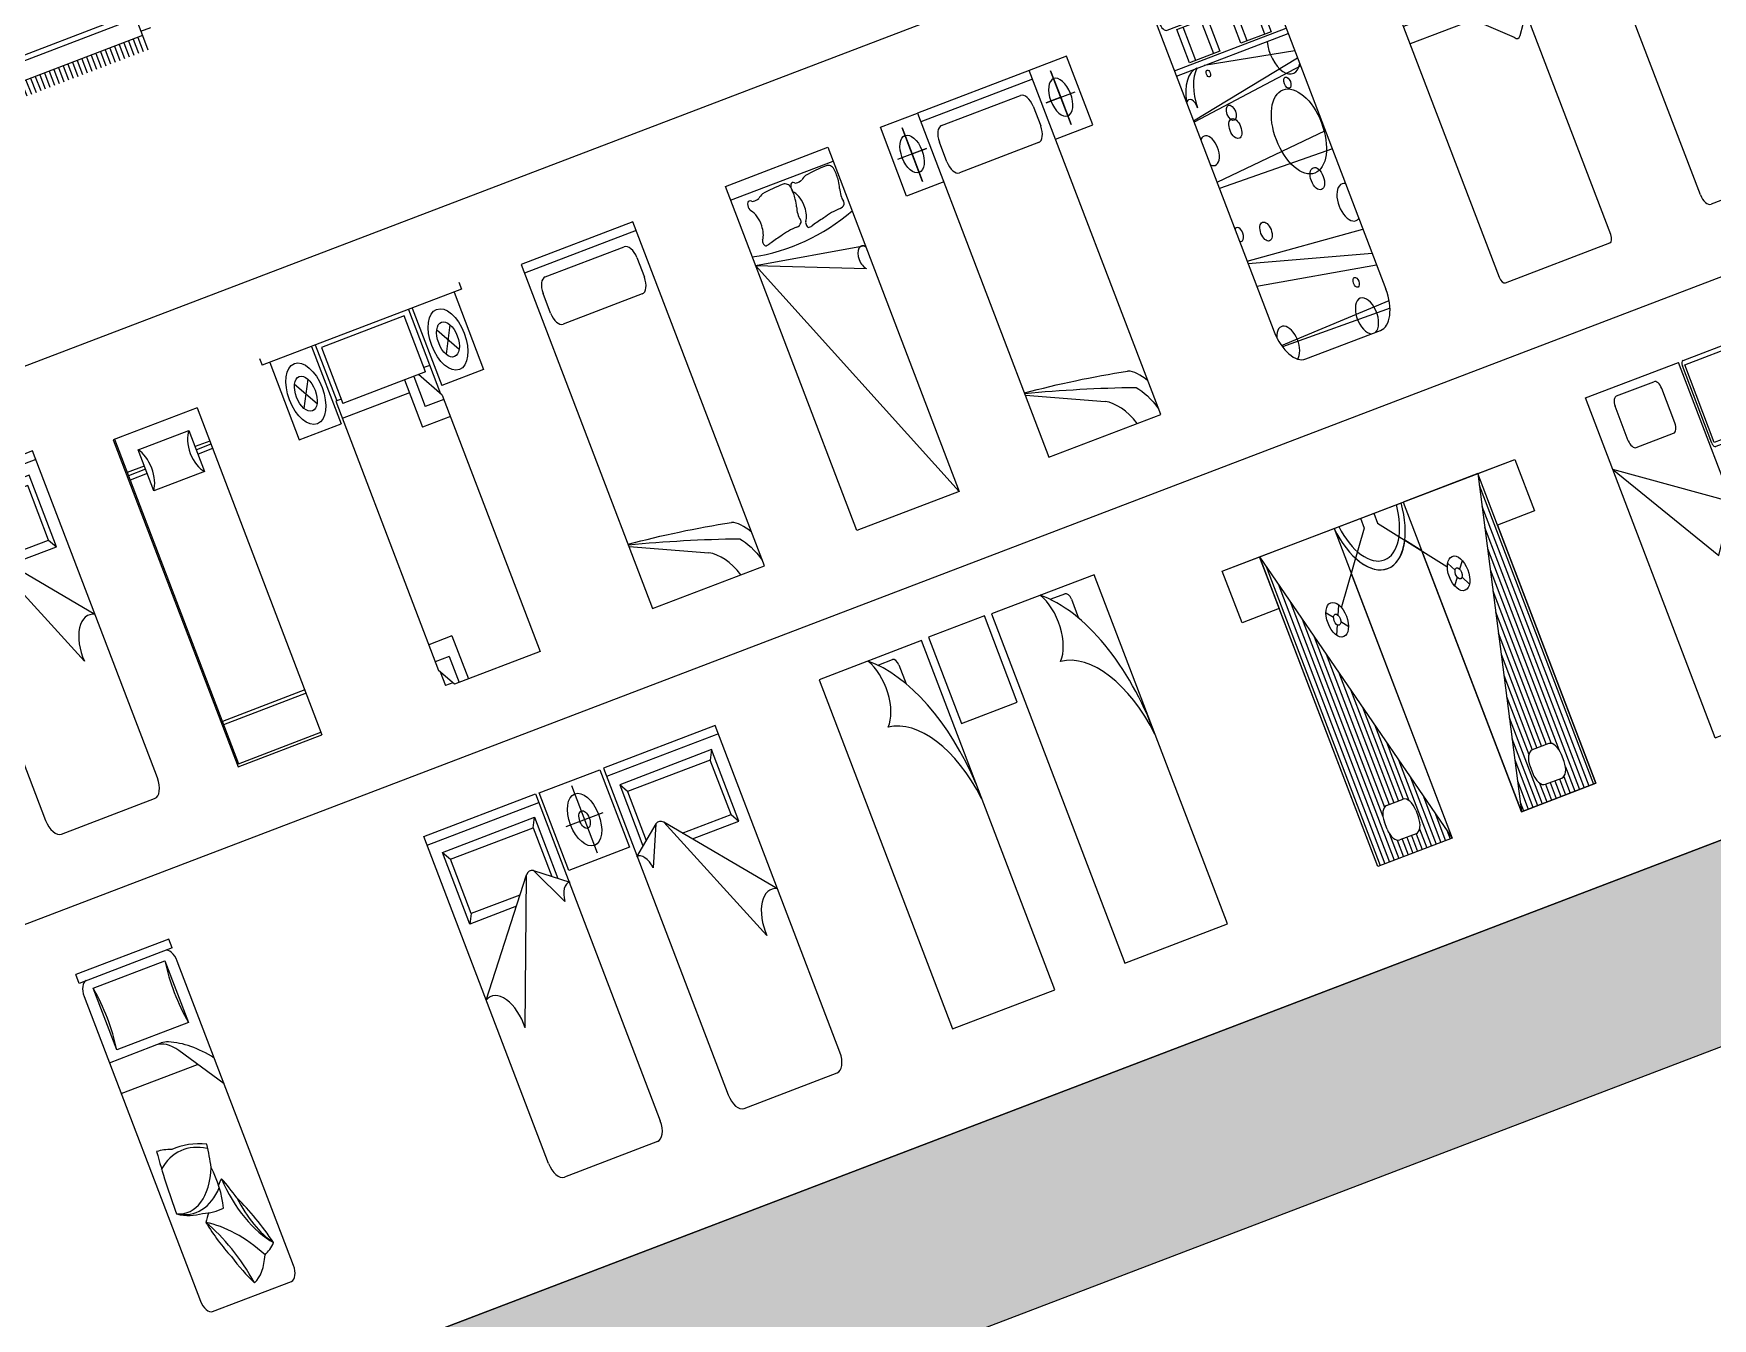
# Model space of a CAD drawing. Header units: inches. Extents: x -5597760 to 21122418, y -37133 to 23298423.
# Drawn here: x 7783813 to 12841596, y 4945919 to 8816458 of the extents above; entities that cross this region are included whole.
import ezdxf

# ---------------------------------------------------------------- set-up
doc = ezdxf.new("R2010")
doc.units = ezdxf.units.IN
doc.header["$MEASUREMENT"] = 0
doc.layers.add('www.cad-blocks.net', color=7, linetype='Continuous')

# ---------------------------------------------------------------- blocks, each defined once
blk = doc.blocks.new('A$C51B40909')
for p, q in [((0.5038, 2.918, -0.1688), (0.5038, 0.918, -0.1688)), ((2.3038, 2.918, -0.1688), (0.5038, 2.918, -0.1688)), ((2.3038, 0.918, -0.1688), (2.3038, 2.918, -0.1688)), ((0.0114, 2.8739, -0.1688), (0.4654, 2.8739, -0.1688)), ((0.0114, 2.4239, -0.1688), (0.0114, 2.8739, -0.1688)), ((0.2381, 2.6492, -0.4387), (0.2381, 2.8873, -0.4387)), ((0.4654, 2.8739, -0.1688), (0.4654, 2.4239, -0.1688)), ((0.6002, 2.8613, -0.1688), (0.6002, 2.5502, -0.1688)), ((1.4075, 2.8613, -0.1688), (0.6002, 2.8613, -0.1688)), ((1.4035, 2.8613, -0.1688), (1.4035, 2.5502, -0.1688)), ((2.2108, 2.8613, -0.1688), (1.4035, 2.8613, -0.1688)), ((1.4075, 2.5502, -0.1688), (1.4075, 2.8613, -0.1688)), ((2.2108, 2.5502, -0.1688), (2.2108, 2.8613, -0.1688)), ((2.8227, 2.8739, -0.1688), (2.3687, 2.8739, -0.1688)), ((2.3687, 2.8739, -0.1688), (2.3687, 2.4239, -0.1688)), ((2.596, 2.6492, -0.4387), (2.596, 2.8873, -0.4387)), ((2.8227, 2.4239, -0.1688), (2.8227, 2.8739, -0.1688)), ((0.2381, 2.6492, -0.4387), (0, 2.6492, -0.4387)), ((0.2381, 2.6492, -0.4387), (0.4762, 2.6492, -0.4387)), ((0.2381, 2.6492, -0.4387), (0.2381, 2.4111, -0.4387)), ((2.596, 2.6492, -0.4387), (2.3579, 2.6492, -0.4387)), ((2.596, 2.6492, -0.4387), (2.596, 2.4111, -0.4387)), ((2.596, 2.6492, -0.4387), (2.8341, 2.6492, -0.4387)), ((0.6002, 2.5502, -0.1688), (1.4075, 2.5502, -0.1688)), ((1.4035, 2.5502, -0.1688), (2.2108, 2.5502, -0.1688)), ((0.4654, 2.4239, -0.1688), (0.0114, 2.4239, -0.1688)), ((2.3687, 2.4239, -0.1688), (2.8227, 2.4239, -0.1688)), ((0.5887, 2.1764, -0.1688), (0.5887, 0.9471, -0.1688)), ((0.6287, 2.1764, -0.1688), (0.6287, 0.9471, -0.1688)), ((0.6687, 2.1764, -0.1688), (0.6687, 0.9471, -0.1688)), ((2.1389, 2.1764, -0.1688), (2.1389, 0.9471, -0.1688)), ((2.1789, 2.1764, -0.1688), (2.1789, 0.9471, -0.1688)), ((2.2189, 2.1764, -0.1688), (2.2189, 0.9471, -0.1688)), ((0.1881, 1.918, -0.1688), (0.0781, 1.918, -0.1688)), ((0.1881, 1.918, -0.1688), (0.1881, 0.082, -0.1688)), ((0.5038, 1.918, -0.1688), (0.1881, 1.918, -0.1688)), ((0.192, 1.918, -0.1688), (0.192, 2, -0.1688)), ((0.242, 1.918, -0.1688), (0.242, 2, -0.1688)), ((0.269, 1.918, -0.1688), (0.269, 2, -0.1688)), ((0.292, 1.918, -0.1688), (0.292, 2, -0.1688)), ((0.319, 1.918, -0.1688), (0.319, 2, -0.1688)), ((0.342, 1.918, -0.1688), (0.342, 2, -0.1688)), ((0.369, 1.918, -0.1688), (0.369, 2, -0.1688)), ((0.419, 1.918, -0.1688), (0.419, 2, -0.1688)), ((0.469, 1.918, -0.1688), (0.469, 2, -0.1688)), ((2.3038, 1.918, -0.1688), (2.769, 1.918, -0.1688)), ((2.369, 1.918, -0.1688), (2.369, 2, -0.1688)), ((2.419, 1.918, -0.1688), (2.419, 2, -0.1688)), ((2.469, 1.918, -0.1688), (2.469, 2, -0.1688)), ((2.519, 1.918, -0.1688), (2.519, 2, -0.1688)), ((2.569, 1.918, -0.1688), (2.569, 2, -0.1688)), ((2.619, 1.918, -0.1688), (2.619, 2, -0.1688)), ((2.669, 1.918, -0.1688), (2.669, 2, -0.1688)), ((2.719, 1.918, -0.1688), (2.719, 2, -0.1688)), ((2.769, 1.918, -0.1688), (2.769, 2, -0.1688)), ((2.769, 1.918, -0.1688), (2.769, 0.082, -0.1688)), ((2.769, 1.918, -0.1688), (2.879, 1.918, -0.1688)), ((0.1881, 1.868, -0.1688), (0.0781, 1.868, -0.1688)), ((2.769, 1.868, -0.1688), (2.879, 1.868, -0.1688)), ((0.1881, 1.818, -0.1688), (0.0781, 1.818, -0.1688)), ((0.1881, 1.768, -0.1688), (0.0781, 1.768, -0.1688)), ((0.2881, 1.818, -0.1688), (0.2881, 0.182, -0.1688)), ((0.5038, 1.818, -0.1688), (0.2881, 1.818, -0.1688)), ((0.5038, 1.788, -0.1688), (0.2881, 1.788, -0.1688)), ((0.3181, 1.818, -0.1688), (0.3181, 0.182, -0.1688)), ((2.3038, 1.818, -0.1688), (2.669, 1.818, -0.1688)), ((2.3038, 1.788, -0.1688), (2.669, 1.788, -0.1688)), ((2.639, 1.818, -0.1688), (2.639, 0.182, -0.1688)), ((2.669, 1.818, -0.1688), (2.669, 0.182, -0.1688)), ((2.769, 1.818, -0.1688), (2.879, 1.818, -0.1688)), ((2.769, 1.768, -0.1688), (2.879, 1.768, -0.1688)), ((0.1881, 1.718, -0.1688), (0.0781, 1.718, -0.1688)), ((0.1881, 1.668, -0.1688), (0.0781, 1.668, -0.1688)), ((2.769, 1.718, -0.1688), (2.879, 1.718, -0.1688)), ((2.769, 1.668, -0.1688), (2.879, 1.668, -0.1688)), ((0.1881, 1.618, -0.1688), (0.0781, 1.618, -0.1688)), ((0.1881, 1.568, -0.1688), (0.0781, 1.568, -0.1688)), ((2.769, 1.618, -0.1688), (2.879, 1.618, -0.1688)), ((2.769, 1.568, -0.1688), (2.879, 1.568, -0.1688)), ((0.1881, 1.518, -0.1688), (0.0781, 1.518, -0.1688)), ((0.1881, 1.468, -0.1688), (0.0781, 1.468, -0.1688)), ((2.769, 1.518, -0.1688), (2.879, 1.518, -0.1688)), ((2.769, 1.468, -0.1688), (2.879, 1.468, -0.1688)), ((0.1881, 1.418, -0.1688), (0.0781, 1.418, -0.1688)), ((0.1881, 1.368, -0.1688), (0.0781, 1.368, -0.1688)), ((2.769, 1.418, -0.1688), (2.879, 1.418, -0.1688)), ((2.769, 1.368, -0.1688), (2.879, 1.368, -0.1688)), ((0.1881, 1.318, -0.1688), (0.0781, 1.318, -0.1688)), ((2.769, 1.318, -0.1688), (2.879, 1.318, -0.1688)), ((0.1881, 1.268, -0.1688), (0.0781, 1.268, -0.1688)), ((0.1881, 1.218, -0.1688), (0.0781, 1.218, -0.1688)), ((2.769, 1.268, -0.1688), (2.879, 1.268, -0.1688)), ((2.769, 1.218, -0.1688), (2.879, 1.218, -0.1688)), ((0.1881, 1.168, -0.1688), (0.0781, 1.168, -0.1688)), ((0.1881, 1.118, -0.1688), (0.0781, 1.118, -0.1688)), ((2.769, 1.168, -0.1688), (2.879, 1.168, -0.1688)), ((2.769, 1.118, -0.1688), (2.879, 1.118, -0.1688)), ((0.1881, 1.068, -0.1688), (0.0781, 1.068, -0.1688)), ((0.1881, 1.018, -0.1688), (0.0781, 1.018, -0.1688)), ((0.531, 1.0574, -0.1688), (2.2724, 1.0574, -0.1688)), ((0.531, 1.0174, -0.1688), (2.2724, 1.0174, -0.1688)), ((2.769, 1.068, -0.1688), (2.879, 1.068, -0.1688)), ((2.769, 1.018, -0.1688), (2.879, 1.018, -0.1688)), ((0.1881, 0.968, -0.1688), (0.0781, 0.968, -0.1688)), ((0.1881, 0.918, -0.1688), (0.0781, 0.918, -0.1688)), ((0.5038, 0.918, -0.1688), (2.3038, 0.918, -0.1688)), ((0.531, 0.9774, -0.1688), (2.2724, 0.9774, -0.1688)), ((2.769, 0.968, -0.1688), (2.879, 0.968, -0.1688)), ((2.769, 0.918, -0.1688), (2.879, 0.918, -0.1688)), ((0.1881, 0.868, -0.1688), (0.0781, 0.868, -0.1688)), ((0.817, 0.8591, -0.1688), (0.817, 0.5791, -0.1688)), ((2.017, 0.8591, -0.1688), (0.817, 0.8591, -0.1688)), ((2.017, 0.5791, -0.1688), (2.017, 0.8591, -0.1688)), ((2.769, 0.868, -0.1688), (2.879, 0.868, -0.1688)), ((0.1881, 0.818, -0.1688), (0.0781, 0.818, -0.1688)), ((0.1881, 0.768, -0.1688), (0.0781, 0.768, -0.1688)), ((2.769, 0.818, -0.1688), (2.879, 0.818, -0.1688)), ((2.769, 0.768, -0.1688), (2.879, 0.768, -0.1688)), ((0.1881, 0.718, -0.1688), (0.0781, 0.718, -0.1688)), ((0.1881, 0.668, -0.1688), (0.0781, 0.668, -0.1688)), ((2.769, 0.718, -0.1688), (2.879, 0.718, -0.1688)), ((2.769, 0.668, -0.1688), (2.879, 0.668, -0.1688)), ((0.1881, 0.618, -0.1688), (0.0781, 0.618, -0.1688)), ((0.1881, 0.568, -0.1688), (0.0781, 0.568, -0.1688)), ((0.817, 0.5791, -0.1688), (2.017, 0.5791, -0.1688)), ((2.769, 0.618, -0.1688), (2.879, 0.618, -0.1688)), ((2.769, 0.568, -0.1688), (2.879, 0.568, -0.1688)), ((0.1881, 0.518, -0.1688), (0.0781, 0.518, -0.1688)), ((0.1881, 0.48, -0.1688), (0.0781, 0.48, -0.1688)), ((2.769, 0.518, -0.1688), (2.879, 0.518, -0.1688)), ((2.769, 0.516, -0.1688), (2.879, 0.516, -0.1688)), ((2.769, 0.466, -0.1688), (2.879, 0.466, -0.1688)), ((0.1881, 0.43, -0.1688), (0.0781, 0.43, -0.1688)), ((0.1881, 0.38, -0.1688), (0.0781, 0.38, -0.1688)), ((2.769, 0.416, -0.1688), (2.879, 0.416, -0.1688)), ((2.769, 0.366, -0.1688), (2.879, 0.366, -0.1688)), ((0.1881, 0.33, -0.1688), (0.0781, 0.33, -0.1688)), ((0.1881, 0.28, -0.1688), (0.0781, 0.28, -0.1688)), ((2.769, 0.316, -0.1688), (2.879, 0.316, -0.1688)), ((0.1881, 0.23, -0.1688), (0.0781, 0.23, -0.1688)), ((0.1881, 0.207, -0.1688), (0.0781, 0.207, -0.1688)), ((0.1881, 0.207, -0.1688), (0.0781, 0.207, -0.1688)), ((2.669, 0.212, -0.1688), (0.2881, 0.212, -0.1688)), ((2.769, 0.266, -0.1688), (2.879, 0.266, -0.1688)), ((2.769, 0.216, -0.1688), (2.879, 0.216, -0.1688)), ((2.769, 0.207, -0.1688), (2.879, 0.207, -0.1688)), ((2.769, 0.207, -0.1688), (2.879, 0.207, -0.1688)), ((0.1881, 0.157, -0.1688), (0.0781, 0.157, -0.1688)), ((0.1881, 0.107, -0.1688), (0.0781, 0.107, -0.1688)), ((2.669, 0.182, -0.1688), (0.2881, 0.182, -0.1688)), ((2.769, 0.157, -0.1688), (2.879, 0.157, -0.1688)), ((2.769, 0.107, -0.1688), (2.879, 0.107, -0.1688)), ((2.769, 0.082, -0.1688), (0.1881, 0.082, -0.1688)), ((0.192, 0.082, -0.1688), (0.192, 0, -0.1688)), ((0.242, 0.082, -0.1688), (0.242, 0, -0.1688)), ((0.269, 0.082, -0.1688), (0.269, 0, -0.1688)), ((0.292, 0.082, -0.1688), (0.292, 0, -0.1688)), ((0.319, 0.082, -0.1688), (0.319, 0, -0.1688)), ((0.342, 0.082, -0.1688), (0.342, 0, -0.1688)), ((0.369, 0.082, -0.1688), (0.369, 0, -0.1688)), ((0.419, 0.082, -0.1688), (0.419, 0, -0.1688)), ((0.469, 0.082, -0.1688), (0.469, 0, -0.1688)), ((0.519, 0.082, -0.1688), (0.519, 0, -0.1688)), ((0.569, 0.082, -0.1688), (0.569, 0, -0.1688)), ((0.619, 0.082, -0.1688), (0.619, 0, -0.1688)), ((0.669, 0.082, -0.1688), (0.669, 0, -0.1688)), ((0.719, 0.082, -0.1688), (0.719, 0, -0.1688)), ((0.769, 0.082, -0.1688), (0.769, 0, -0.1688)), ((0.819, 0.082, -0.1688), (0.819, 0, -0.1688)), ((0.869, 0.082, -0.1688), (0.869, 0, -0.1688)), ((0.919, 0.082, -0.1688), (0.919, 0, -0.1688)), ((0.969, 0.082, -0.1688), (0.969, 0, -0.1688)), ((1.019, 0.082, -0.1688), (1.019, 0, -0.1688)), ((1.069, 0.082, -0.1688), (1.069, 0, -0.1688)), ((1.119, 0.082, -0.1688), (1.119, 0, -0.1688)), ((1.169, 0.082, -0.1688), (1.169, 0, -0.1688)), ((1.219, 0.082, -0.1688), (1.219, 0, -0.1688)), ((1.269, 0.082, -0.1688), (1.269, 0, -0.1688)), ((1.319, 0.082, -0.1688), (1.319, 0, -0.1688)), ((1.319, 0.082, -0.1688), (1.319, 0, -0.1688)), ((1.369, 0.082, -0.1688), (1.369, 0, -0.1688)), ((1.369, 0.082, -0.1688), (1.369, 0, -0.1688)), ((1.419, 0.082, -0.1688), (1.419, 0, -0.1688)), ((1.419, 0.082, -0.1688), (1.419, 0, -0.1688)), ((1.469, 0.082, -0.1688), (1.469, 0, -0.1688)), ((1.469, 0.082, -0.1688), (1.469, 0, -0.1688)), ((1.519, 0.082, -0.1688), (1.519, 0, -0.1688)), ((1.569, 0.082, -0.1688), (1.569, 0, -0.1688)), ((1.619, 0.082, -0.1688), (1.619, 0, -0.1688)), ((1.669, 0.082, -0.1688), (1.669, 0, -0.1688)), ((1.719, 0.082, -0.1688), (1.719, 0, -0.1688)), ((1.769, 0.082, -0.1688), (1.769, 0, -0.1688)), ((1.819, 0.082, -0.1688), (1.819, 0, -0.1688)), ((1.819, 0.082, -0.1688), (1.819, 0, -0.1688)), ((1.869, 0.082, -0.1688), (1.869, 0, -0.1688)), ((1.919, 0.082, -0.1688), (1.919, 0, -0.1688)), ((1.969, 0.082, -0.1688), (1.969, 0, -0.1688)), ((2.019, 0.082, -0.1688), (2.019, 0, -0.1688)), ((2.069, 0.082, -0.1688), (2.069, 0, -0.1688)), ((2.119, 0.082, -0.1688), (2.119, 0, -0.1688)), ((2.169, 0.082, -0.1688), (2.169, 0, -0.1688)), ((2.219, 0.082, -0.1688), (2.219, 0, -0.1688)), ((2.269, 0.082, -0.1688), (2.269, 0, -0.1688)), ((2.319, 0.082, -0.1688), (2.319, 0, -0.1688)), ((2.369, 0.082, -0.1688), (2.369, 0, -0.1688)), ((2.419, 0.082, -0.1688), (2.419, 0, -0.1688)), ((2.469, 0.082, -0.1688), (2.469, 0, -0.1688)), ((2.519, 0.082, -0.1688), (2.519, 0, -0.1688)), ((2.569, 0.082, -0.1688), (2.569, 0, -0.1688)), ((2.619, 0.082, -0.1688), (2.619, 0, -0.1688)), ((2.669, 0.082, -0.1688), (2.669, 0, -0.1688)), ((2.719, 0.082, -0.1688), (2.719, 0, -0.1688)), ((2.769, 0.082, -0.1688), (2.769, 0, -0.1688))]:
    blk.add_line(p, q)
for centre, radius in [((0.2381, 2.6492, -0.4387), 0.139), ((2.596, 2.6492, -0.4387), 0.139), ((0.2381, 2.6492, -0.4387), 0.075), ((2.596, 2.6492, -0.4387), 0.075)]:
    blk.add_circle(centre, radius)
for centre, radius, start, end in [((1.5915, -2.5724, -0.1688), 5.071, 92.3872, 102.39134), ((2.575, -1.0738, -0.1688), 3.7627, 108.51268, 119.93062), ((1.2161, -2.5724, -0.1688), 5.071, 77.60866, 87.6128), ((0.2326, -1.0738, -0.1688), 3.7627, 60.06938, 71.48732), ((0.2043, 1.8859, -0.1688), 0.5779, 31.41184, 58.84906), ((2.6032, 1.8859, -0.1688), 0.5779, 121.15094, 148.58816)]:
    blk.add_arc(centre, radius, start, end)
blk = doc.blocks.new('A$C446034F9')
for p, q in [((0, 1.9231), (0, 1.9744)), ((1, 1.9744), (0, 1.9744)), ((1, 1.9231), (0, 1.9231)), ((1, 1.9231), (1, 1.9744)), ((0, 1.8462), (0, 0.0769)), ((1, 0.0769), (1, 1.8462)), ((0.0769, 0), (0.9231, 0))]:
    blk.add_line(p, q)
at = {"linetype": 'ByBlock'}
for p, q in [((0.1154, 1.5128), (0.1154, 1.8718)), ((0.1154, 1.8718), (0.8846, 1.8718)), ((0.8846, 1.8718), (0.8846, 1.5128)), ((0, 1.4615), (0.5568, 1.4615)), ((0.8846, 1.5128), (0.1154, 1.5128)), ((0.9996, 1.1318), (0.694, 1.3892)), ((0, 1.2821), (0.8205, 1.2821))]:
    blk.add_line(p, q, dxfattribs=at)
for centre, radius, start, end in [((0.0769, 1.8462), 0.0769, 90, 180), ((0.9231, 1.8462), 0.0769, 0, 90), ((2.2858, 0.5187), 2.1977, 169.48843, 178.80544), ((0.1058, 0.1858), 0.734, 76.82263, 88.49876), ((0.3779, 0.1889), 0.6885, 70.29361, 113.6414), ((0.3114, -0.264), 1.1652, 74.62778, 91.88448), ((0.0831, 0.9678), 0.548, 334.76704, 348.59984), ((0.2026, 1.0281), 0.4774, 256.18494, 322.00166), ((0.2291, 0.6597), 0.3575, 334.0418, 12.02615), ((1.6636, -1.2852), 2.1977, 117.92482, 119.3793), ((0.0477, 0.2155), 0.734, 25.25901, 36.93514), ((1.1975, 0.7092), 0.5655, 185.33912, 237.68949), ((0.2786, 1.1426), 0.6085, 251.81005, 300.13512), ((0.359, 1.304), 0.7874, 249.91627, 268.24873), ((1.6636, -1.2852), 2.1977, 125.29657, 127.24182), ((1.0809, 0.7123), 0.7874, 198.35266, 216.68512), ((-0.0103, -0.5592), 1.0798, 43.63057, 71.4288), ((-0.2659, -0.1657), 0.8697, 15.33601, 46.41927), ((0.5055, 1.4901), 0.9879, 260.06073, 272.62018), ((1.191, 0.6193), 0.4879, 190.69865, 232.68638), ((-0.1769, -0.2252), 1.1652, 23.06416, 40.32086), ((1.3178, 0.7132), 0.9879, 208.49711, 221.05657), ((0.4955, 0.4134), 0.3575, 282.47819, 320.46254), ((0.6461, 0.7193), 0.548, 283.20343, 297.03623), ((0.0769, 0.0769), 0.0769, 180, 270), ((0.9231, 0.0769), 0.0769, 270, 0)]:
    blk.add_arc(centre, radius, start, end)
for centre, radius, start, end in [((-0.5, 1.6923), 0.641, 343.73979, 16.26021), ((1.5, 1.6923), 0.641, 163.73979, 196.26021), ((0.4958, 1.1538), 0.3077, 49.89407, 90), ((0.5568, 1.1538), 0.3077, 76.6072, 90), ((0.3864, 0.4381), 1.0434, 53.97977, 76.6072)]:
    blk.add_arc(centre, radius, start, end, dxfattribs=at)
blk = doc.blocks.new('A$C289B5ABC')
for p, q in [((0, 0.1), (0, 2)), ((0, 2), (1.2, 2)), ((0, 1.95), (1.2, 1.95)), ((1.2, 2), (1.2, 0.1)), ((1.2397, 1.9975), (1.8897, 1.9975)), ((1.2397, 1.5475), (1.2397, 1.9975)), ((1.5689, 1.5786), (1.5689, 1.9708)), ((1.8897, 1.9975), (1.8897, 1.5475)), ((1.9294, 2), (1.9294, 0.1)), ((3.1294, 2), (1.9294, 2)), ((3.1294, 1.95), (1.9294, 1.95)), ((3.1294, 0.1), (3.1294, 2)), ((0.119, 1.8835), (1.1071, 1.8835)), ((0.119, 1.4673), (0.119, 1.8835)), ((0.119, 1.8835), (0.169, 1.8335)), ((0.169, 1.8335), (1.0571, 1.8335)), ((0.169, 1.5173), (0.169, 1.8335)), ((1.0571, 1.8335), (1.1071, 1.8835)), ((1.0571, 1.8335), (1.0571, 1.5501)), ((1.1071, 1.8835), (1.1071, 1.5285)), ((2.0223, 1.8835), (2.0223, 1.5285)), ((2.0723, 1.8335), (2.0223, 1.8835)), ((3.0104, 1.8835), (2.0223, 1.8835)), ((2.0723, 1.8335), (2.0723, 1.5501)), ((2.9604, 1.8335), (2.0723, 1.8335)), ((3.0104, 1.8835), (2.9604, 1.8335)), ((2.9604, 1.5173), (2.9604, 1.8335)), ((3.0104, 1.4673), (3.0104, 1.8835)), ((1.3704, 1.7747), (1.768, 1.7747)), ((0, 1.05), (0.8263, 1.6076)), ((0.2666, 0.8327), (0.8263, 1.6076)), ((0.9063, 1.6151), (1.2064, 1.4857)), ((0.9063, 1.6151), (1.0912, 1.3965)), ((2.2231, 1.6151), (1.923, 1.4857)), ((2.2231, 1.6151), (2.0382, 1.3965)), ((3.1294, 1.05), (2.3031, 1.6076)), ((2.8628, 0.8327), (2.3031, 1.6076)), ((0.169, 1.5173), (0.119, 1.4673)), ((0.6185, 1.4673), (0.119, 1.4673)), ((0.6926, 1.5173), (0.169, 1.5173)), ((1.8897, 1.5475), (1.2397, 1.5475)), ((2.4368, 1.5173), (2.9604, 1.5173)), ((2.5109, 1.4673), (3.0104, 1.4673)), ((2.9604, 1.5173), (3.0104, 1.4673)), ((0.2674, 0.8453), (0.2794, 0.8453)), ((2.862, 0.8453), (2.85, 0.8453)), ((1.1, 0), (0.1, 0)), ((2.0294, 0), (3.0294, 0))]:
    blk.add_line(p, q)
for radius in [0.15, 0.05]:
    blk.add_circle((1.5689, 1.7747), radius)
for centre, radius, start, end in [((0.8749, 1.5202), 0.1, 71.72145, 119.07986), ((2.2545, 1.5202), 0.1, 60.92014, 108.27855), ((1.1959, 1.3804), 0.1059, 84.28014, 171.22645), ((1.9336, 1.3804), 0.1059, 8.77355, 95.71986), ((0.0605, 0.852), 0.207, 354.64216, 106.97752), ((3.069, 0.852), 0.207, 73.02248, 185.35784), ((0.1, 0.1), 0.1, 180, 270), ((1.1, 0.1), 0.1, 270, 0), ((2.0294, 0.1), 0.1, 180, 270), ((3.0294, 0.1), 0.1, 270, 0)]:
    blk.add_arc(centre, radius, start, end)
blk = doc.blocks.new('A$C54207A32')
for p, q in [((0.0064, 2), (0.0064, 0.1)), ((1.2064, 2), (0.0064, 2)), ((1.2064, 1.95), (0.0064, 1.95)), ((1.2064, 0.1), (1.2064, 2)), ((1.0874, 1.8835), (0.0993, 1.8835)), ((0.1493, 1.8335), (0.0993, 1.8835)), ((0.0993, 1.8835), (0.0993, 1.5285)), ((1.0374, 1.8335), (0.1493, 1.8335)), ((0.1493, 1.8335), (0.1493, 1.5501)), ((1.0374, 1.5173), (1.0374, 1.8335)), ((1.0874, 1.4673), (1.0874, 1.8835)), ((0.3001, 1.6151), (0, 1.4857)), ((0.3001, 1.6151), (0.1152, 1.3965)), ((1.2064, 1.05), (0.3801, 1.6076)), ((0.9398, 0.8327), (0.3801, 1.6076)), ((0.5138, 1.5173), (1.0374, 1.5173)), ((0.5879, 1.4673), (1.0874, 1.4673)), ((1.0374, 1.5173), (1.0874, 1.4673)), ((0.939, 0.8453), (0.927, 0.8453)), ((0.1064, 0), (1.1064, 0))]:
    blk.add_line(p, q)
for centre, radius, start, end in [((0.3315, 1.5202), 0.1, 60.92014, 108.27855), ((0.0106, 1.3804), 0.1059, 8.77355, 95.71986), ((1.146, 0.852), 0.207, 73.02248, 185.35784), ((0.1064, 0.1), 0.1, 180, 270), ((1.1064, 0.1), 0.1, 270, 0)]:
    blk.add_arc(centre, radius, start, end)
blk = doc.blocks.new('A$C31D61DB3')
at = {"linetype": 'Continuous'}
for p, q in [((0, 1.9002), (0, 0)), ((0.0845, 1.9002), (0, 1.9002)), ((0.9, 1.9002), (0, 1.9002)), ((0.0142, 1.9002), (0.0142, 0.0142)), ((0.9, 1.9002), (0.9, 0)), ((0.1963, 1.8013), (0.7431, 1.8013)), ((0.1963, 1.5629), (0.1963, 1.8013)), ((0.7431, 1.8013), (0.7431, 1.5629)), ((0.1963, 1.7072), (0.0142, 1.7072)), ((0.1963, 1.6883), (0.0142, 1.6883)), ((0.1963, 1.6633), (0.0142, 1.6633)), ((0.9, 1.7072), (0.7431, 1.7072)), ((0.9, 1.6883), (0.7431, 1.6883)), ((0.9, 1.6633), (0.7431, 1.6633)), ((0.7431, 1.5629), (0.1963, 1.5629)), ((0.0055, 0.7255), (0.0142, 0.7255)), ((0.9, 0.2604), (0.0142, 0.2604)), ((0.9, 0.2416), (0.0142, 0.2416)), ((0.0055, 0.0305), (0.0142, 0.0305)), ((0.0142, 0.0142), (0.9, 0.0142)), ((0, 0), (0.9, 0))]:
    blk.add_line(p, q, dxfattribs=at)
for centre, radius, start, end in [((0.1128, 1.6821), 0.1455, 305.02698, 54.97302), ((0.8096, 1.6821), 0.1365, 119.17389, 240.82611)]:
    blk.add_arc(centre, radius, start, end, dxfattribs=at)
blk = doc.blocks.new('A$C6C251112')
for p, q in [((0, 2.03), (0, 0)), ((1.1, 2.03), (0, 2.03)), ((1.1, 0), (1.1, 2.03)), ((1.779, 2.033), (1.179, 2.033)), ((1.179, 2.033), (1.179, 1.533)), ((1.779, 1.533), (1.779, 2.033)), ((1.854, 2.03), (1.854, 0)), ((2.954, 2.03), (1.854, 2.03)), ((2.954, 0), (2.954, 2.03)), ((0.6144, 1.99), (0.762, 1.99)), ((0.802, 1.95), (0.802, 1.8398)), ((2.4664, 1.99), (2.614, 1.99)), ((2.654, 1.95), (2.654, 1.8398)), ((1.179, 1.533), (1.779, 1.533)), ((0, 0), (1.1, 0)), ((1.854, 0), (2.954, 0))]:
    blk.add_line(p, q)
for centre, radius, start, end in [((0.3669, 1.8591), 0.2328, 298.7743, 47.23901), ((0.1096, 1.1284), 0.9927, 3.92062, 65.26317), ((2.2189, 1.8591), 0.2328, 298.7743, 47.23901), ((1.9616, 1.1284), 0.9927, 358.53779, 65.26317), ((0.762, 1.95), 0.04, 0, 90), ((2.614, 1.95), 0.04, 0, 90), ((0.4339, 0.9765), 0.68, 11.59346, 86.19613), ((2.2859, 0.9765), 0.68, 10.72262, 86.19613)]:
    blk.add_arc(centre, radius, start, end)
blk = doc.blocks.new('A$C16782172')
at = {"linetype": 'ByBlock'}
for p, q in [((0, 1.936), (0.897, 1.936)), ((0, 1.89), (0, 1.936)), ((0.897, 1.89), (0.897, 1.936)), ((0, 1.89), (0.897, 1.89)), ((0.7535, 1.844), (0.1435, 1.844)), ((0, 0.069), (0, 1.821)), ((0.1035, 1.804), (0.1035, 1.562)), ((0.7935, 1.562), (0.7935, 1.804)), ((0.897, 1.821), (0.897, 0.069)), ((0.1435, 1.522), (0.7535, 1.522)), ((0.897, 1.476), (0.3975, 1.476)), ((0.0003, 1.1801), (0.2745, 1.4111)), ((0.897, 1.315), (0.161, 1.315)), ((0.828, 0), (0.069, 0))]:
    blk.add_line(p, q, dxfattribs=at)
for centre, radius, start, end in [((0.069, 1.821), 0.069, 90, 180), ((0.1435, 1.804), 0.04, 90, 180), ((0.7535, 1.804), 0.04, 0, 90), ((0.828, 1.821), 0.069, 0, 90), ((0.1435, 1.562), 0.04, 180, 270), ((0.7535, 1.562), 0.04, 270, 0), ((0.5504, 0.5579), 0.936, 103.3928, 126.02023), ((0.4523, 1.2), 0.276, 90, 130.10593), ((0.3975, 1.2), 0.276, 90, 103.3928), ((0.069, 0.069), 0.069, 180, 270), ((0.828, 0.069), 0.069, 270, 0)]:
    blk.add_arc(centre, radius, start, end, dxfattribs=at)
blk = doc.blocks.new('A$C67F95B4E')
at = {"linetype": 'Continuous'}
for p, q in [((0.0001, 2.0599), (0.0001, 0.2)), ((0.0001, 2.0599), (1.2001, 2.0599)), ((1.2001, 2.0599), (1.2001, 0.2)), ((0.0001, 2), (1.2001, 2)), ((0.0275, 1.9866), (0.0275, 2)), ((0.0775, 1.9366), (0.5501, 1.9366)), ((0.1691, 1.9219), (0.495, 1.9219)), ((0.1691, 1.7275), (0.1691, 1.9219)), ((0.2372, 1.7275), (0.2372, 1.9219)), ((0.4281, 1.7275), (0.4281, 1.9219)), ((0.495, 1.9219), (0.495, 1.7275)), ((0.6001, 2), (0.6001, 1.9866)), ((0.6114, 2), (0.6114, 1.9866)), ((0.6614, 1.9366), (1.1211, 1.9366)), ((0.7198, 1.7275), (0.7198, 1.9219)), ((0.7198, 1.9219), (1.0458, 1.9219)), ((0.788, 1.7275), (0.788, 1.9219)), ((0.9789, 1.7275), (0.9789, 1.9219)), ((1.0458, 1.9219), (1.0458, 1.7275)), ((1.1711, 1.9866), (1.1711, 2)), ((0.0001, 1.7158), (1.2001, 1.7158)), ((0.0001, 1.6858), (1.2001, 1.6858)), ((0.495, 1.7275), (0.1691, 1.7275)), ((1.2001, 1.5838), (0.2982, 1.6858)), ((1.0458, 1.7275), (0.7198, 1.7275)), ((0.0001, 1.4255), (1.2001, 1.5447)), ((1.2001, 1.497), (0.0001, 1.417)), ((0.0001, 1.0697), (1.2001, 1.1212)), ((1.2001, 1.0144), (0.0001, 1.0327)), ((0.0001, 0.6091), (1.2001, 0.5486)), ((0.0001, 0.5956), (1.2001, 0.4088)), ((0.0001, 0.4647), (1.2001, 0.3406)), ((0.0189, 0.1152), (1.1895, 0.1358)), ((1.17, 0.0945), (0.0228, 0.1074)), ((0.2001, 0), (1.0001, 0))]:
    blk.add_line(p, q, dxfattribs=at)
for centre, radius in [((0.3072, 1.6374), 0.0198), ((1.0151, 1.4372), 0.0319), ((0.382, 1.3934), 0.0438), ((0.9491, 1.1681), 0.242), ((0.3632, 1.3057), 0.0567), ((0.9524, 0.8927), 0.0638), ((0.2821, 0.7238), 0.0539), ((0.9459, 0.292), 0.028)]:
    blk.add_circle(centre, radius, dxfattribs=at)
for centre, radius, start, end in [((0.0775, 1.9866), 0.05, 180, 270), ((0.5501, 1.9866), 0.05, 270, 0), ((0.6614, 1.9866), 0.05, 180, 270), ((1.1211, 1.9866), 0.05, 270, 0), ((0.2245, 1.4473), 0.2399, 91.04682, 159.35202), ((0.3239, 1.4695), 0.2411, 115.4947, 176.68583), ((1.1027, 1.6186), 0.1456, 152.52965, 311.95785), ((0.0315, 1.4903), 0.0522, 352.49005, 127.14208), ((0.0439, 1.2432), 0.0852, 239.05996, 120.94004), ((0.0188, 0.7613), 0.0401, 242.12352, 117.87648), ((1.1653, 0.7113), 0.107, 71.04938, 288.95062), ((0.2001, 0.2), 0.2, 180, 270), ((0.0877, 0.1105), 0.1012, 290.21612, 146.84159), ((0.9272, 0.1003), 0.1022, 281.00772, 258.99228), ((1.0001, 0.2), 0.2, 270, 0)]:
    blk.add_arc(centre, radius, start, end, dxfattribs=at)
blk = doc.blocks.new('A$C1CF419FF')
for p, q in [((0, 1.6), (0, 2)), ((0, 2), (0.4, 2)), ((0.2016, 1.6438), (0.2016, 1.9558)), ((0.2016, 1.9558), (0.2016, 1.8029)), ((1.6, 2), (0.4, 2)), ((0.4, 2), (0.4, 0)), ((0.4024, 1.95), (1.6022, 1.95)), ((1.6, 0), (1.6, 2)), ((2, 2), (1.6, 2)), ((1.7984, 1.6438), (1.7984, 1.9558)), ((1.7984, 1.9558), (1.7984, 1.8029)), ((2, 1.6), (2, 2)), ((0.5802, 1.8901), (1.428, 1.8901)), ((0.3582, 1.8029), (0.0462, 1.8029)), ((0.2016, 1.8029), (0.3582, 1.8029)), ((0.2016, 1.8029), (0.2016, 1.6438)), ((0.5002, 1.6957), (0.5002, 1.8101)), ((1.508, 1.8101), (1.508, 1.6957)), ((1.7984, 1.8029), (1.6418, 1.8029)), ((1.6418, 1.8029), (1.9538, 1.8029)), ((1.7984, 1.8029), (1.7984, 1.6438)), ((0.4, 1.6), (0, 1.6)), ((1.428, 1.6157), (0.5802, 1.6157)), ((1.6, 1.6), (2, 1.6)), ((0.4, 0.3595), (1.1271, 0.1737)), ((0.4, 0), (1.6, 0))]:
    blk.add_line(p, q)
for centre, radius, start, end in [((0.5802, 1.8101), 0.08, 90, 180), ((1.428, 1.8101), 0.08, 0, 90), ((0.5802, 1.6957), 0.08, 180, 270), ((1.428, 1.6957), 0.08, 270, 0), ((1.0142, -0.1991), 0.3894, 30.74256, 73.15836)]:
    blk.add_arc(centre, radius, start, end)
blk.add_ellipse((0.2016, 1.8029), major_axis=(0, 0.1081), ratio=0.975448, start_param=3.141593, end_param=9.424778)
at = {"extrusion": (0, 0, -1)}
blk.add_ellipse((1.7984, 1.8029), major_axis=(0, -0.1081), ratio=0.975448, dxfattribs=at)
for centre, major_axis, ratio, start_param, end_param in [((-0.5372, -27.7974), (-0.2522, 28.1986), 0.804733, 0.052423, 0.098615), ((-1.0268, -20.3946), (-16.1576, 14.8127), 0.921097, 0.937065, 0.987694), ((1.3756, -0.1321), (0.0073, 0.4244), 0.825424, 0.18152, 0.67424), ((1.3503, -0.1021), (-0.1187, 0.3175), 0.834521, 0.831235, 1.457081)]:
    blk.add_ellipse(centre, major_axis=major_axis, ratio=ratio, start_param=start_param, end_param=end_param, dxfattribs=at)
blk = doc.blocks.new('A$C23314182')
for p, q in [((0, 0), (0, 2)), ((0, 2), (1.1, 2)), ((0, 1.92), (1.1, 1.92)), ((1.1, 2), (1.1, 0)), ((1.1, 0), (0, 1.54)), ((0, 1.54), (1.03, 1.31)), ((0, 1.54), (1.1, 1.43)), ((1.1, 0), (0, 0))]:
    blk.add_line(p, q)
for centre, radius, start, end in [((0.1687, 1.851), 0.029, 87.362, 236.04061), ((0.092, 1.7371), 0.1083, 356.2261, 56.04061), ((0.1676, 1.8279), 0.0521, 63.84839, 87.362), ((0.2109, 1.9162), 0.0462, 243.84839, 268.84065), ((0.217, 2.2173), 0.3473, 268.84065, 278.54567), ((0.3819, 1.6043), 0.2923, 102.23575, 112.8076), ((0.5491, -0.994), 2.8931, 90, 94.54158), ((0.5491, 1.8024), 0.0967, 64.96616, 90), ((0.5747, 1.8573), 0.0361, 12.52881, 64.96616), ((0.6387, 1.861), 0.029, 87.362, 236.04061), ((0.463, 1.8325), 0.1505, 347.53915, 12.52881), ((0.562, 1.7471), 0.1083, 356.2261, 56.04061), ((0.6376, 1.8379), 0.0521, 63.84839, 87.362), ((0.6809, 1.9262), 0.0462, 243.84839, 268.84065), ((0.687, 2.2273), 0.3473, 268.84065, 278.54567), ((0.8519, 1.6143), 0.2923, 102.23575, 112.8076), ((1.0191, -0.984), 2.8931, 90, 94.54158), ((1.0191, 1.8124), 0.0967, 64.96616, 90), ((1.0447, 1.8673), 0.0361, 12.52881, 64.96616), ((0.933, 1.8425), 0.1505, 347.53915, 12.52881), ((0.7013, 1.6973), 0.1234, 150.4741, 169.38211), ((0.4623, 1.8326), 0.1513, 330.4741, 347.53915), ((0.5738, 1.7463), 0.0964, 304.24524, 356.2261), ((1.1713, 1.7073), 0.1234, 150.4741, 169.38211), ((0.9323, 1.8426), 0.1513, 330.4741, 347.53915), ((0.1694, 1.6401), 0.0201, 124.24524, 271.84219), ((0.1038, 1.7363), 0.0964, 304.24524, 356.2261), ((0.5274, 0.4849), 1.1702, 90.08362, 99.21584), ((0.5256, 1.7619), 0.1068, 270.05366, 300.63035), ((0.6346, 1.7098), 0.0556, 169.38211, 205.92225), ((0.5739, 1.6802), 0.0119, 300.63035, 25.92225), ((0.6394, 1.6501), 0.0201, 124.24524, 271.84219), ((1.205, -1.9756), 3.6471, 96.21764, 98.25806), ((0.9974, 0.4949), 1.1702, 90.08362, 99.21584), ((0.9956, 1.7719), 0.1068, 270.05366, 300.63035), ((1.1046, 1.7198), 0.0556, 169.38211, 205.92225), ((1.0439, 1.6902), 0.0119, 300.63035, 25.92225), ((0.4195, 5.1997), 3.634, 263.37174, 280.79339), ((0.1581, 1.989), 0.3692, 271.84219, 278.25806), ((0.735, -1.9856), 3.6471, 96.21764, 98.25806), ((0.6281, 1.999), 0.3692, 271.84219, 278.25806), ((1.0581, 1.3694), 0.0657, 50.40379, 244.65382)]:
    blk.add_arc(centre, radius, start, end)
blk = doc.blocks.new('A$C57195980')
for p, q in [((1.2, 2), (0, 2)), ((0, 2), (0, 0)), ((0.0024, 1.95), (1.2022, 1.95)), ((1.2, 0), (1.2, 2)), ((0.1802, 1.8901), (1.028, 1.8901)), ((0.1002, 1.6957), (0.1002, 1.8101)), ((1.108, 1.8101), (1.108, 1.6957)), ((1.028, 1.6157), (0.1802, 1.6157)), ((0, 0.3595), (0.7271, 0.1737)), ((0, 0), (1.2, 0))]:
    blk.add_line(p, q)
for centre, radius, start, end in [((0.1802, 1.8101), 0.08, 90, 180), ((1.028, 1.8101), 0.08, 0, 90), ((0.1802, 1.6957), 0.08, 180, 270), ((1.028, 1.6957), 0.08, 270, 0), ((0.6142, -0.1991), 0.3894, 30.74256, 73.15836)]:
    blk.add_arc(centre, radius, start, end)
at = {"extrusion": (0, 0, -1)}
for centre, major_axis, ratio, start_param, end_param in [((-0.9372, -27.7974), (-0.2522, 28.1986), 0.804733, 0.052423, 0.098615), ((-1.4268, -20.3946), (-16.1576, 14.8127), 0.921097, 0.937065, 0.987694), ((0.9756, -0.1321), (0.0073, 0.4244), 0.825424, 0.18152, 0.67424), ((0.9503, -0.1021), (-0.1187, 0.3175), 0.834521, 0.831235, 1.457081)]:
    blk.add_ellipse(centre, major_axis=major_axis, ratio=ratio, start_param=start_param, end_param=end_param, dxfattribs=at)
blk = doc.blocks.new('A$C3C6510C5')
for p, q in [((0, 1.8, -0.1688), (0.4, 1.8, -0.1688)), ((0, 1.5, -0.1688), (0, 1.8, -0.1688)), ((0, 1.8, -0.1688), (3.1433, 1.8, -0.1688)), ((0, 1.5, -0.1688), (0, 1.8, -0.1688)), ((0.4, 1.8, -0.1688), (1.2, 0, -0.1688)), ((0.4, 1.8, -0.1688), (0.4, 1.5, -0.1688)), ((0.4, 1.8, -0.1688), (1.2, 1.8, -0.1688)), ((0.4, 0, -0.1688), (0.4, 1.8, -0.1688)), ((0.4, 0, -0.1688), (0.4, 1.8, -0.1688)), ((0.4, 1.8, -0.1688), (1.2, 1.8, -0.1688)), ((0.4, 0, -0.1688), (0.4, 1.8, -0.1688)), ((0.4272, 1.7389, -0.1688), (0.4272, 0, -0.1688)), ((1.4843, 1.7421, -0.1688), (0.9882, 1.3876, -0.1688)), ((1.2, 1.8, -0.1688), (1.9433, 1.8, -0.1688)), ((1.2, 1.8, -0.1688), (1.2, 0, -0.1688)), ((1.2, 1.8, -0.1688), (1.2, 0, -0.1688)), ((1.4843, 1.8, -0.1688), (1.4843, 1.7421, -0.1688)), ((1.6261, 1.8, -0.1688), (1.6261, 1.7421, -0.1688)), ((1.6261, 1.7421, -0.1688), (2.1222, 1.3876, -0.1688)), ((2.7433, 1.8, -0.1688), (1.9433, 0, -0.1688)), ((2.7433, 1.8, -0.1688), (1.9433, 1.8, -0.1688)), ((1.9433, 1.8, -0.1688), (1.9433, 0, -0.1688)), ((2.7433, 1.8, -0.1688), (1.9433, 1.8, -0.1688)), ((1.9433, 1.8, -0.1688), (1.9433, 0, -0.1688)), ((2.7162, 1.7389, -0.1688), (2.7162, 0, -0.1688)), ((2.7433, 1.8, -0.1688), (3.1433, 1.8, -0.1688)), ((2.7433, 1.5, -0.1688), (2.7433, 1.8, -0.1688)), ((2.7433, 0, -0.1688), (2.7433, 1.8, -0.1688)), ((2.7433, 0, -0.1688), (2.7433, 1.8, -0.1688)), ((2.7433, 0, -0.1688), (2.7433, 1.8, -0.1688)), ((3.1433, 1.8, -0.1688), (3.1433, 1.5, -0.1688)), ((3.1433, 1.8, -0.1688), (3.1433, 1.5, -0.1688)), ((0.4772, 1.6264, -0.1688), (0.4772, 0, -0.1688)), ((1.2954, 1.6071, -0.1688), (1.2, 1.5389, -0.1688)), ((1.9433, 1.5154, -0.1688), (1.8212, 1.6027, -0.1688)), ((2.6662, 1.6264, -0.1688), (2.6662, 0, -0.1688)), ((0.4, 1.5, -0.1688), (0, 1.5, -0.1688)), ((0.4, 1.5, -0.1688), (0, 1.5, -0.1688)), ((0.4, 0, -0.1688), (0.4, 1.5, -0.1688)), ((0.5272, 1.5139, -0.1688), (0.5272, 0, -0.1688)), ((1.2, 1.5389, -0.1688), (1.2, 0, -0.1688)), ((1.9433, 0, -0.1688), (1.9433, 1.5154, -0.1688)), ((2.6162, 1.5139, -0.1688), (2.6162, 0, -0.1688)), ((3.1433, 1.5, -0.1688), (2.7433, 1.5, -0.1688)), ((3.1433, 1.5, -0.1688), (2.7433, 1.5, -0.1688)), ((2.7433, 1.5, -0.1688), (2.7433, 0, -0.1688)), ((0.5772, 1.4014, -0.1688), (0.5772, 0, -0.1688)), ((0.8252, 1.3876, -0.1688), (0.8784, 1.3506, -0.1688)), ((0.967, 1.4018, -0.1688), (0.9255, 1.3534, -0.1688)), ((2.1434, 1.4018, -0.1688), (2.1849, 1.3534, -0.1688)), ((2.2852, 1.3876, -0.1688), (2.232, 1.3506, -0.1688)), ((2.5662, 1.4014, -0.1688), (2.5662, 0, -0.1688)), ((0.6272, 1.2889, -0.1688), (0.6272, 0.2432, -0.1688)), ((0.8844, 1.3054, -0.1688), (0.8407, 1.2544, -0.1688)), ((0.9303, 1.3145, -0.1688), (0.9882, 1.2742, -0.1688)), ((2.1801, 1.3145, -0.1688), (2.1222, 1.2742, -0.1688)), ((2.226, 1.3054, -0.1688), (2.2697, 1.2544, -0.1688)), ((2.5162, 1.2889, -0.1688), (2.5162, 0.2432, -0.1688)), ((0.6772, 1.1764, -0.1688), (0.6772, 0.2887, -0.1688)), ((2.4662, 1.1764, -0.1688), (2.4662, 0.2887, -0.1688)), ((0.7272, 1.0639, -0.1688), (0.7272, 0.2923, -0.1688)), ((2.4162, 1.0639, -0.1688), (2.4162, 0.2923, -0.1688)), ((0.7772, 0.9514, -0.1688), (0.7772, 0.2923, -0.1688)), ((2.3662, 0.9514, -0.1688), (2.3662, 0.2923, -0.1688)), ((0.8272, 0.8389, -0.1688), (0.8272, 0.2923, -0.1688)), ((2.3162, 0.8389, -0.1688), (2.3162, 0.2923, -0.1688)), ((0.8772, 0.7264, -0.1688), (0.8772, 0.2923, -0.1688)), ((2.2662, 0.7264, -0.1688), (2.2662, 0.2923, -0.1688)), ((0.9272, 0.6139, -0.1688), (0.9272, 0.275, -0.1688)), ((2.2162, 0.6139, -0.1688), (2.2162, 0.275, -0.1688)), ((0.9772, 0.5014, -0.1688), (0.9772, 0, -0.1688)), ((2.1662, 0.5014, -0.1688), (2.1662, 0, -0.1688)), ((1.0272, 0.3889, -0.1688), (1.0272, 0, -0.1688)), ((2.1162, 0.3889, -0.1688), (2.1162, 0, -0.1688)), ((0.701, 0.2923, -0.1688), (0.8774, 0.2923, -0.1688)), ((1.0772, 0.2764, -0.1688), (1.0772, 0, -0.1688)), ((2.0662, 0.2764, -0.1688), (2.0662, 0, -0.1688)), ((2.4423, 0.2923, -0.1688), (2.2659, 0.2923, -0.1688)), ((0.621, 0.1723, -0.1688), (0.621, 0.2123, -0.1688)), ((0.9574, 0.2123, -0.1688), (0.9574, 0.1723, -0.1688)), ((2.1859, 0.2123, -0.1688), (2.1859, 0.1723, -0.1688)), ((2.5223, 0.1723, -0.1688), (2.5223, 0.2123, -0.1688)), ((0.6272, 0.1415, -0.1688), (0.6272, 0, -0.1688)), ((0.6772, 0.096, -0.1688), (0.6772, 0, -0.1688)), ((0.8774, 0.0923, -0.1688), (0.701, 0.0923, -0.1688)), ((0.7272, 0.0923, -0.1688), (0.7272, 0, -0.1688)), ((0.7772, 0.0923, -0.1688), (0.7772, 0, -0.1688)), ((0.8272, 0.0923, -0.1688), (0.8272, 0, -0.1688)), ((0.8772, 0.0923, -0.1688), (0.8772, 0, -0.1688)), ((0.9272, 0.1097, -0.1688), (0.9272, 0, -0.1688)), ((1.1272, 0.1639, -0.1688), (1.1272, 0, -0.1688)), ((2.0162, 0.1639, -0.1688), (2.0162, 0, -0.1688)), ((2.2162, 0.1097, -0.1688), (2.2162, 0, -0.1688)), ((2.2659, 0.0923, -0.1688), (2.4423, 0.0923, -0.1688)), ((2.2662, 0.0923, -0.1688), (2.2662, 0, -0.1688)), ((2.3162, 0.0923, -0.1688), (2.3162, 0, -0.1688)), ((2.3662, 0.0923, -0.1688), (2.3662, 0, -0.1688)), ((2.4162, 0.0923, -0.1688), (2.4162, 0, -0.1688)), ((2.4662, 0.096, -0.1688), (2.4662, 0, -0.1688)), ((2.5162, 0.1415, -0.1688), (2.5162, 0, -0.1688)), ((1.1772, 0.0514, -0.1688), (1.1772, 0, -0.1688)), ((1.9662, 0.0514, -0.1688), (1.9662, 0, -0.1688)), ((1.2, 0, -0.1688), (0.4, 0, -0.1688)), ((1.2, 0, -0.1688), (0.4, 0, -0.1688)), ((1.2, 0, -0.1688), (0.4, 0, -0.1688)), ((1.2, 0, -0.1688), (0.4, 0, -0.1688)), ((2.7433, 0, -0.1688), (1.9433, 0, -0.1688)), ((1.9433, 0, -0.1688), (2.7433, 0, -0.1688)), ((1.9433, 0, -0.1688), (2.7433, 0, -0.1688)), ((1.9433, 0, -0.1688), (2.7433, 0, -0.1688))]:
    blk.add_line(p, q)
for centre, radius in [((0.9032, 1.3309, -0.1688), 0.0987), ((2.2072, 1.3309, -0.1688), 0.0987), ((0.9032, 1.3309, -0.1688), 0.0317), ((2.2072, 1.3309, -0.1688), 0.0317)]:
    blk.add_circle(centre, radius)
for centre, radius, start, end in [((1.5604, 1.857, -0.1688), 0.3643, 189.00291, 350.99716), ((1.5604, 1.857, -0.1688), 0.3143, 190.45011, 349.54989), ((1.5604, 1.857, -0.1688), 0.3643, 223.32146, 315.72058), ((0.701, 0.2123, -0.1688), 0.08, 90, 180), ((0.8774, 0.2123, -0.1688), 0.08, 0, 90), ((2.2659, 0.2123, -0.1688), 0.08, 90, 180), ((2.4423, 0.2123, -0.1688), 0.08, 0, 90), ((0.701, 0.1723, -0.1688), 0.08, 180, 270), ((0.8774, 0.1723, -0.1688), 0.08, 270, 0), ((2.2659, 0.1723, -0.1688), 0.08, 180, 270), ((2.4423, 0.1723, -0.1688), 0.08, 270, 0)]:
    blk.add_arc(centre, radius, start, end)
blk = doc.blocks.new('A$C657D05AC')
for p, q in [((0, 2.03), (0, 1.99)), ((2.14, 2.03), (2.14, 1.99)), ((2.14, 1.99), (0, 1.99)), ((0.08, 1.99), (0.08, 1.54)), ((0.53, 1.99), (0.53, 1.54)), ((0.57, 1.99), (0.57, 1.665)), ((1.5069, 1.965), (0.6181, 1.965)), ((0.6181, 1.965), (0.6181, 1.64)), ((1.5069, 1.64), (1.5069, 1.965)), ((1.57, 1.99), (1.57, 1.5)), ((1.61, 1.99), (1.61, 1.54)), ((2.06, 1.99), (2.06, 1.54)), ((0.3772, 1.8318), (0.2358, 1.6904)), ((0.2358, 1.8318), (0.3772, 1.6904)), ((1.7628, 1.8318), (1.9042, 1.6904)), ((1.9042, 1.8318), (1.7628, 1.6904)), ((0.56, 1.665), (0.56, 0.1)), ((0.6181, 1.665), (0.56, 1.665)), ((1.57, 1.665), (1.5069, 1.665)), ((1.28, 1.565), (0.56, 1.565)), ((1.5069, 1.64), (0.6181, 1.64)), ((1.28, 1.64), (1.28, 1.365)), ((1.38, 1.64), (1.38, 1.465)), ((1.58, 1.49), (1.43, 1.64)), ((0.08, 1.54), (0.53, 1.54)), ((1.58, 1.465), (1.38, 1.465)), ((1.58, 1.49), (1.58, 0)), ((2.06, 1.54), (1.61, 1.54)), ((1.58, 1.365), (1.28, 1.365)), ((0.81, 0.25), (0.56, 0.25)), ((0.81, 0.25), (0.81, 0)), ((0.71, 0.15), (0.56, 0.15)), ((0.66, 0), (0.56, 0.1)), ((0.71, 0.15), (0.71, 0)), ((0.57, 0.09), (0.57, 0.01)), ((0.65, 0.01), (0.57, 0.01)), ((1.58, 0), (0.66, 0))]:
    blk.add_line(p, q)
for centre, radius in [((0.3065, 1.7611), 0.175), ((1.8335, 1.7611), 0.175), ((0.3065, 1.7611), 0.1), ((1.8335, 1.7611), 0.1)]:
    blk.add_circle(centre, radius)
blk = doc.blocks.new('A$C22576C64')
at = {"linetype": 'ByBlock'}
for p, q in [((0, 1.96), (0, 0.04)), ((1.16, 2), (0.04, 2)), ((1.2, 0.04), (1.2, 1.96)), ((0.04, 0), (1.16, 0))]:
    blk.add_line(p, q, dxfattribs=at)
for p, q in [((0.1179, 1.8574), (0.1179, 1.6369)), ((1.0415, 1.9074), (0.1679, 1.9074)), ((1.0915, 1.6369), (1.0915, 1.8574)), ((0.1679, 1.5869), (1.0415, 1.5869)), ((0.4833, 1.4968), (0, 1.4968)), ((1.2, 1.3285), (0.4833, 1.4968)), ((0.5003, 1.4912), (0.9995, 1.2283)), ((0.6805, 1.3963), (0, 1.3963)), ((1.0625, 1.2258), (1.2, 1.3285))]:
    blk.add_line(p, q)
for centre, start, end in [((0.04, 1.96), 90, 180), ((1.16, 1.96), 0, 90), ((0.04, 0.04), 180, 270), ((1.16, 0.04), 270, 0)]:
    blk.add_arc(centre, 0.04, start, end, dxfattribs=at)
for centre, start, end in [((0.1679, 1.8574), 90, 180), ((1.0415, 1.8574), 0, 90), ((0.1679, 1.6369), 180, 270), ((1.0415, 1.6369), 270, 0), ((1.0325, 1.2659), 228.69584, 306.75789)]:
    blk.add_arc(centre, 0.05, start, end)
blk = doc.blocks.new('A$C26AE39FA')
for p, q in [((0, 0), (0, 1.975)), ((0, 1.975), (1, 1.975)), ((0.3, 1.925), (0.7, 1.925)), ((1, 0), (1, 1.975)), ((1.7, 0), (1.7, 1.975)), ((1.7, 1.975), (2.7, 1.975)), ((2, 1.925), (2.4, 1.925)), ((2.7, 0), (2.7, 1.975)), ((0.25, 1.675), (0.25, 1.875)), ((0.75, 1.675), (0.75, 1.875)), ((1.95, 1.675), (1.95, 1.875)), ((2.45, 1.675), (2.45, 1.875)), ((0.0006, 1.5604), (1, 1.1646)), ((0.0006, 1.5604), (0.6857, 0.9169)), ((0.3, 1.625), (0.7, 1.625)), ((1.7006, 1.5604), (2.7, 1.1646)), ((1.7006, 1.5604), (2.3857, 0.9169)), ((2, 1.625), (2.4, 1.625)), ((0.6857, 0.9169), (1, 1.1646)), ((2.3857, 0.9169), (2.7, 1.1646)), ((0, 0), (1, 0)), ((1.7, 0), (2.7, 0))]:
    blk.add_line(p, q)
at = {"flags": 128}
blk.add_lwpolyline([(1.675, 1.95), (1.675, 1.5, -0.414214), (1.65, 1.475), (1.05, 1.475, -0.414214), (1.025, 1.5), (1.025, 1.95, -0.414214), (1.05, 1.975), (1.65, 1.975), (1.65, 1.975, -0.414214)], format="xyb", close=True, dxfattribs=at)
blk.add_lwpolyline([(1.65, 1.95), (1.65, 1.5), (1.05, 1.5), (1.05, 1.95)], close=True)
for centre, start, end in [((0.3, 1.875), 90, 180), ((0.7, 1.875), 0, 90), ((2, 1.875), 90, 180), ((2.4, 1.875), 0, 90), ((0.3, 1.675), 180, 270), ((0.7, 1.675), 270, 0), ((2, 1.675), 180, 270), ((2.4, 1.675), 270, 0)]:
    blk.add_arc(centre, 0.05, start, end)
blk = doc.blocks.new('format')
at = {"true_color": 0x546d8e}
h = blk.add_hatch(color=155, dxfattribs=at)
h.set_gradient(color1=(68, 68, 68), color2=(84, 109, 142), tint=1)
h.paths.add_polyline_path([(110172.9, 10917.5), (110172.9, 11965.4), (47364.4, 11965.4), (47364.4, 10917.5)])
at = {"color": 155, "true_color": 0x546d8e}
for p, q in [((47364.4, 17655.7), (110172.9, 17655.7)), ((47364.4, 14823.4), (110172.9, 14823.4)), ((110172.9, 11965.4), (47364.4, 11965.4)), ((47364.4, 11965.4), (110172.9, 11965.4)), ((47364.4, 10917.5), (110172.9, 10917.5))]:
    blk.add_line(p, q, dxfattribs=at)
blk.add_line((47364.4, 11965.4), (110172.9, 11965.4))
blk = doc.blocks.new('01-01-cad-blocks-net-beds')
at = {"xscale": 1000, "yscale": 1000, "zscale": 1000}
for name, p in [('A$C51B40909', (32932, 9539.6, 168.8)), ('A$C657D05AC', (35645.4, 5727)), ('A$C67F95B4E', (45252.4, 5727)), ('A$C54207A32', (31978.1, 5727)), ('A$C57195980', (38434.7, 5727)), ('A$C23314182', (40627.4, 5727)), ('A$C1CF419FF', (42292.1, 5727)), ('A$C22576C64', (47556.8, 5727)), ('A$C16782172', (49738.4, 5727)), ('A$C31D61DB3', (33981.7, 5727)), ('A$C6C251112', (39739.4, 3013)), ('A$C446034F9', (31715.3, 3013)), ('A$C289B5ABC', (35472.1, 3013)), ('A$C26AE39FA', (47932.7, 3013)), ('A$C3C6510C5', (43909.3, 3013, 168.8))]:
    blk.add_blockref(name, p, dxfattribs=at)
at = {"layer": 'www.cad-blocks.net'}
blk.add_blockref('format', (-41848.5, -9482.9), dxfattribs=at)

msp = doc.modelspace()

# ---------------------------------------------------------------- block references
at = {"xscale": 300.1938731896516, "yscale": 554.7683964805537, "zscale": 300.1938731896516, "rotation": 20.89932353322971}
msp.add_blockref('01-01-cad-blocks-net-beds', (3466.3, 689.2), dxfattribs=at)

doc.saveas('drawing.dxf')
